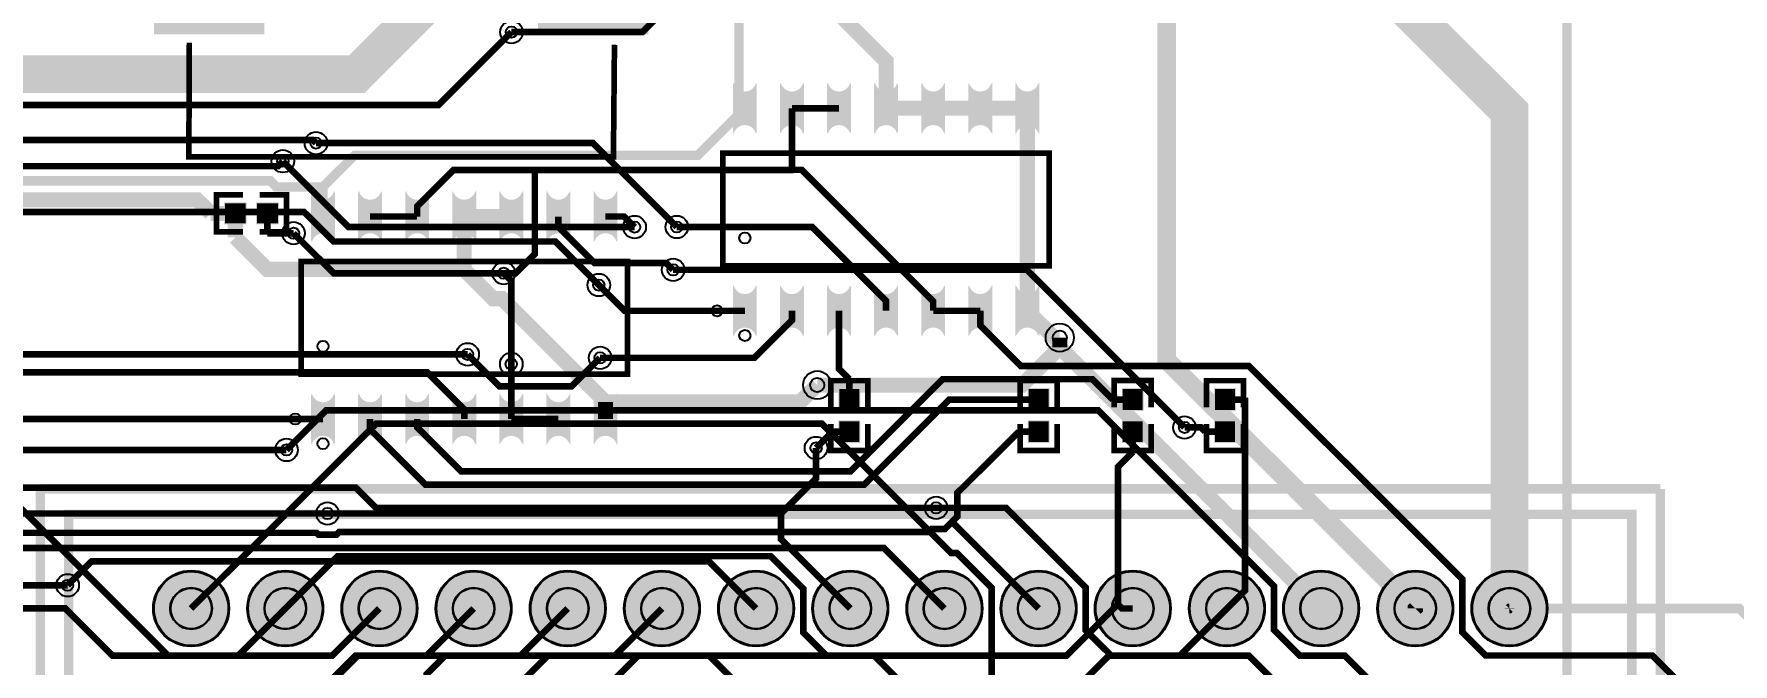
# Model space of a CAD drawing. Header units: millimetres. Extents: x 0 to 210, y -1 to 136.
# Drawn here: x 35.64 to 81.47, y 68.45 to 85.46 of the extents above; entities that cross this region are included whole.
import ezdxf

# ---------------------------------------------------------------- set-up
doc = ezdxf.new("R2010")
doc.units = ezdxf.units.MM
for name, color, linetype, true_color in [('BottomLayer', 7, 'Continuous', 0x0000ff), ('BottomSolderMaskLayer', 7, 'Continuous', 0xaa00ff), ('Document', 7, 'Continuous', 0xffffff), ('Hole', 7, 'Continuous', 0x222222), ('Multi-Layer', 7, 'Continuous', 0xc0c0c0), ('TopLayer', 7, 'Continuous', 0xff0000), ('TopPasteMaskLayer', 7, 'Continuous', 0x808080), ('TopSilkLayer', 7, 'Continuous', 0xffcc00), ('TopSolderMaskLayer', 7, 'Continuous', 0x800080)]:
    doc.layers.add(name, color=color, linetype=linetype, true_color=true_color)

msp = doc.modelspace()

# ---------------------------------------------------------------- hatches: boundary and pattern name
at = {"layer": 'BottomSolderMaskLayer'}
for points in [[(38.852273304546486, 69.95069850139703, 1), (40.90307340614669, 69.95069850139703, 1)], [(41.39227838455662, 69.95069850139703, 1), (43.44307848615682, 69.95069850139703, 1)], [(43.93228346456675, 69.95069850139703, 1), (45.983083566166954, 69.95069850139703, 1)], [(46.472288544576884, 69.95069850139703, 1), (48.52308864617709, 69.95069850139703, 1)], [(49.012293624587244, 69.95069850139703, 1), (51.06309372618745, 69.95069850139703, 1)], [(51.552298704597376, 69.95069850139703, 1), (53.60309880619758, 69.95069850139703, 1)], [(54.09230378460751, 69.95069850139703, 1), (56.14310388620771, 69.95069850139703, 1)], [(56.63230886461764, 69.95069850139703, 1), (58.683108966217844, 69.95069850139703, 1)], [(59.172313944627774, 69.95069850139703, 1), (61.22311404622798, 69.95069850139703, 1)], [(61.71231902463791, 69.95069850139703, 1), (63.76311912623811, 69.95069850139703, 1)], [(64.25232410464804, 69.95069850139703, 1), (66.30312420624824, 69.95069850139703, 1)], [(66.79232918465817, 69.95069850139703, 1), (68.84312928625837, 69.95069850139703, 1)], [(69.3323342646683, 69.95069850139703, 1), (71.38313436626851, 69.95069850139703, 1)], [(71.87233934467866, 69.95069850139703, 1), (73.92313944627887, 69.95069850139703, 1)], [(74.4123444246888, 69.95069850139703, 1), (76.463144526289, 69.95069850139703, 1)]]:
    msp.add_hatch(color=256, dxfattribs=at).paths.add_polyline_path(points)
at = {"layer": 'Multi-Layer'}
for points in [[(38.87767335534659, 69.95069850139703, 1), (40.87767335534659, 69.95069850139703, 1)], [(41.41767843535672, 69.95069850139703, 1), (43.41767843535672, 69.95069850139703, 1)], [(43.95768351536685, 69.95069850139703, 1), (45.95768351536685, 69.95069850139703, 1)], [(46.497688595376985, 69.95069850139703, 1), (48.497688595376985, 69.95069850139703, 1)], [(49.037693675387345, 69.95069850139703, 1), (51.037693675387345, 69.95069850139703, 1)], [(51.57769875539748, 69.95069850139703, 1), (53.57769875539748, 69.95069850139703, 1)], [(54.11770383540761, 69.95069850139703, 1), (56.11770383540761, 69.95069850139703, 1)], [(56.65770891541774, 69.95069850139703, 1), (58.65770891541774, 69.95069850139703, 1)], [(59.197713995427875, 69.95069850139703, 1), (61.197713995427875, 69.95069850139703, 1)], [(61.73771907543801, 69.95069850139703, 1), (63.73771907543801, 69.95069850139703, 1)], [(64.27772415544814, 69.95069850139703, 1), (66.27772415544814, 69.95069850139703, 1)], [(66.81772923545827, 69.95069850139703, 1), (68.81772923545827, 69.95069850139703, 1)], [(69.3577343154684, 69.95069850139703, 1), (71.3577343154684, 69.95069850139703, 1)], [(71.89773939547877, 69.95069850139703, 1), (73.89773939547877, 69.95069850139703, 1)], [(74.4377444754889, 69.95069850139703, 1), (76.4377444754889, 69.95069850139703, 1)]]:
    msp.add_hatch(color=256, dxfattribs=at).paths.add_polyline_path(points)
at = {"layer": 'TopLayer'}
for points in [[(55.11090932181835, 84.14140208280412, -0.7853981633974483), (54.51591313182596, 84.14140208280412), (54.51591313182596, 82.76888493776994, -0.7853981633974483), (55.11090932181835, 82.76888493776994)], [(56.38091186182353, 84.14140208280412, -0.7853981633974483), (55.78591567183114, 84.14140208280412), (55.78591567183114, 82.76888493776994, -0.7853981633974483), (56.38091186182353, 82.76888493776994)], [(57.65091440182871, 84.14140208280412, -0.7853981633974483), (57.05591821183632, 84.14140208280412), (57.05591821183632, 82.76888493776994, -0.7853981633974483), (57.65091440182871, 82.76888493776994)], [(58.92091694183366, 84.14140208280412, -0.7853981633974483), (58.325920751841274, 84.14140208280412), (58.325920751841274, 82.76888493776994, -0.7853981633974483), (58.92091694183366, 82.76888493776994)], [(60.19091948183884, 84.14140208280412, -0.7853981633974483), (59.595923291846454, 84.14140208280412), (59.595923291846454, 82.76888493776994, -0.7853981633974483), (60.19091948183884, 82.76888493776994)], [(61.46092202184379, 84.14140208280412, -0.7853981633974483), (60.865925831851406, 84.14140208280412), (60.865925831851406, 82.76888493776994, -0.7853981633974483), (61.46092202184379, 82.76888493776994)], [(62.73092456184897, 84.14140208280412, -0.7853981633974483), (62.135928371856586, 84.14140208280412), (62.135928371856586, 82.76888493776994, -0.7853981633974483), (62.73092456184897, 82.76888493776994)], [(43.73168656337318, 81.22039624079241, -0.7853981633974483), (43.136690373380794, 81.22039624079241), (43.136690373380794, 79.84787909575823, -0.7853981633974483), (43.73168656337318, 79.84787909575823)], [(45.00168910337813, 81.22039624079241, -0.7853981633974483), (44.40669291338575, 81.22039624079241), (44.40669291338575, 79.84787909575823, -0.7853981633974483), (45.00168910337813, 79.84787909575823)], [(46.27169164338331, 81.22039624079241, -0.7853981633974483), (45.67669545339093, 81.22039624079241), (45.67669545339093, 79.84787909575823, -0.7853981633974483), (46.27169164338331, 79.84787909575823)], [(47.541694183388266, 81.22039624079241, -0.7853981633974483), (46.94669799339588, 81.22039624079241), (46.94669799339588, 79.84787909575823, -0.7853981633974483), (47.541694183388266, 79.84787909575823)], [(48.811696723393446, 81.22039624079241, -0.7853981633974483), (48.21670053340106, 81.22039624079241), (48.21670053340106, 79.84787909575823, -0.7853981633974483), (48.811696723393446, 79.84787909575823)], [(50.081699263398626, 81.22039624079241, -0.7853981633974483), (49.48670307340624, 81.22039624079241), (49.48670307340624, 79.84787909575823, -0.7853981633974483), (50.081699263398626, 79.84787909575823)], [(51.35170180340358, 81.22039624079241, -0.7853981633974483), (50.75670561341119, 81.22039624079241), (50.75670561341119, 79.84787909575823, -0.7853981633974483), (51.35170180340358, 79.84787909575823)], [(41.35326390652767, 80.34871729743452), (41.35326390652767, 80.88872237744476), (40.78763017526035, 80.88872237744476), (40.78763017526035, 80.34871729743452)], [(41.65328930657847, 80.34871729743452), (41.65328930657847, 80.88872237744476), (42.2189230378458, 80.88872237744476), (42.2189230378458, 80.34871729743452)], [(55.11090932181835, 78.67378714757422, -0.7853981633974483), (54.51591313182596, 78.67378714757422), (54.51591313182596, 77.30127000254004, -0.7853981633974483), (55.11090932181835, 77.30127000254004)], [(56.38091186182353, 78.67378714757422, -0.7853981633974483), (55.78591567183114, 78.67378714757422), (55.78591567183114, 77.30127000254004, -0.7853981633974483), (56.38091186182353, 77.30127000254004)], [(57.65091440182871, 78.67378714757422, -0.7853981633974483), (57.05591821183632, 78.67378714757422), (57.05591821183632, 77.30127000254004, -0.7853981633974483), (57.65091440182871, 77.30127000254004)], [(58.92091694183366, 78.67378714757422, -0.7853981633974483), (58.325920751841274, 78.67378714757422), (58.325920751841274, 77.30127000254004, -0.7853981633974483), (58.92091694183366, 77.30127000254004)], [(60.19091948183884, 78.67378714757422, -0.7853981633974483), (59.595923291846454, 78.67378714757422), (59.595923291846454, 77.30127000254004, -0.7853981633974483), (60.19091948183884, 77.30127000254004)], [(61.46092202184379, 78.67378714757422, -0.7853981633974483), (60.865925831851406, 78.67378714757422), (60.865925831851406, 77.30127000254004, -0.7853981633974483), (61.46092202184379, 77.30127000254004)], [(62.73092456184897, 78.67378714757422, -0.7853981633974483), (62.135928371856586, 78.67378714757422), (62.135928371856586, 77.30127000254004, -0.7853981633974483), (62.73092456184897, 77.30127000254004)], [(43.73168656337318, 75.75278130556262, -0.7853981633974483), (43.136690373380794, 75.75278130556262), (43.136690373380794, 74.38026416052844, -0.7853981633974483), (43.73168656337318, 74.38026416052844)], [(45.00168910337813, 75.75278130556262, -0.7853981633974483), (44.40669291338575, 75.75278130556262), (44.40669291338575, 74.38026416052844, -0.7853981633974483), (45.00168910337813, 74.38026416052844)], [(46.27169164338331, 75.75278130556262, -0.7853981633974483), (45.67669545339093, 75.75278130556262), (45.67669545339093, 74.38026416052844, -0.7853981633974483), (46.27169164338331, 74.38026416052844)], [(47.541694183388266, 75.75278130556262, -0.7853981633974483), (46.94669799339588, 75.75278130556262), (46.94669799339588, 74.38026416052844, -0.7853981633974483), (47.541694183388266, 74.38026416052844)], [(48.811696723393446, 75.75278130556262, -0.7853981633974483), (48.21670053340106, 75.75278130556262), (48.21670053340106, 74.38026416052844, -0.7853981633974483), (48.811696723393446, 74.38026416052844)], [(50.081699263398626, 75.75278130556262, -0.7853981633974483), (49.48670307340624, 75.75278130556262), (49.48670307340624, 74.38026416052844, -0.7853981633974483), (50.081699263398626, 74.38026416052844)], [(51.35170180340358, 75.75278130556262, -0.7853981633974483), (50.75670561341119, 75.75278130556262), (50.75670561341119, 74.38026416052844, -0.7853981633974483), (51.35170180340358, 74.38026416052844)], [(57.90231140462265, 75.30772161544326), (57.362306324612746, 75.30772161544326), (57.362306324612746, 75.8733553467107), (57.90231140462265, 75.8733553467107)], [(63.008128016255796, 75.30876301752608), (62.46812293624589, 75.30876301752608), (62.46812293624589, 75.8743967487934), (63.008128016255796, 75.8743967487934)], [(65.54813309626593, 75.30876301752608), (65.00812801625602, 75.30876301752608), (65.00812801625602, 75.8743967487934), (65.54813309626593, 75.8743967487934)], [(68.03693167386336, 75.30772161544326), (67.496926593853, 75.30772161544326), (67.496926593853, 75.8733553467107), (68.03693167386336, 75.8733553467107)], [(57.90231140462265, 75.00769621539246), (57.362306324612746, 75.00769621539246), (57.362306324612746, 74.4420624841249), (57.90231140462265, 74.4420624841249)], [(63.008128016255796, 75.00873761747528), (62.46812293624589, 75.00873761747528), (62.46812293624589, 74.44310388620772), (63.008128016255796, 74.44310388620772)], [(65.54813309626593, 75.00873761747528), (65.00812801625602, 75.00873761747528), (65.00812801625602, 74.44310388620772), (65.54813309626593, 74.44310388620772)], [(68.03693167386336, 75.00769621539246), (67.496926593853, 75.00769621539246), (67.496926593853, 74.4420624841249), (68.03693167386336, 74.4420624841249)]]:
    msp.add_hatch(color=256, dxfattribs=at).paths.add_polyline_path(points)
at = {"layer": 'TopPasteMaskLayer'}
for points in [[(55.11090932181835, 84.14140208280412, -0.7853981633974483), (54.51591313182596, 84.14140208280412), (54.51591313182596, 82.76888493776994, -0.7853981633974483), (55.11090932181835, 82.76888493776994)], [(56.38091186182353, 84.14140208280412, -0.7853981633974483), (55.78591567183114, 84.14140208280412), (55.78591567183114, 82.76888493776994, -0.7853981633974483), (56.38091186182353, 82.76888493776994)], [(57.65091440182871, 84.14140208280412, -0.7853981633974483), (57.05591821183632, 84.14140208280412), (57.05591821183632, 82.76888493776994, -0.7853981633974483), (57.65091440182871, 82.76888493776994)], [(58.92091694183366, 84.14140208280412, -0.7853981633974483), (58.325920751841274, 84.14140208280412), (58.325920751841274, 82.76888493776994, -0.7853981633974483), (58.92091694183366, 82.76888493776994)], [(60.19091948183884, 84.14140208280412, -0.7853981633974483), (59.595923291846454, 84.14140208280412), (59.595923291846454, 82.76888493776994, -0.7853981633974483), (60.19091948183884, 82.76888493776994)], [(61.46092202184379, 84.14140208280412, -0.7853981633974483), (60.865925831851406, 84.14140208280412), (60.865925831851406, 82.76888493776994, -0.7853981633974483), (61.46092202184379, 82.76888493776994)], [(62.73092456184897, 84.14140208280412, -0.7853981633974483), (62.135928371856586, 84.14140208280412), (62.135928371856586, 82.76888493776994, -0.7853981633974483), (62.73092456184897, 82.76888493776994)], [(43.73168656337318, 81.22039624079241, -0.7853981633974483), (43.136690373380794, 81.22039624079241), (43.136690373380794, 79.84787909575823, -0.7853981633974483), (43.73168656337318, 79.84787909575823)], [(45.00168910337813, 81.22039624079241, -0.7853981633974483), (44.40669291338575, 81.22039624079241), (44.40669291338575, 79.84787909575823, -0.7853981633974483), (45.00168910337813, 79.84787909575823)], [(46.27169164338331, 81.22039624079241, -0.7853981633974483), (45.67669545339093, 81.22039624079241), (45.67669545339093, 79.84787909575823, -0.7853981633974483), (46.27169164338331, 79.84787909575823)], [(47.541694183388266, 81.22039624079241, -0.7853981633974483), (46.94669799339588, 81.22039624079241), (46.94669799339588, 79.84787909575823, -0.7853981633974483), (47.541694183388266, 79.84787909575823)], [(48.811696723393446, 81.22039624079241, -0.7853981633974483), (48.21670053340106, 81.22039624079241), (48.21670053340106, 79.84787909575823, -0.7853981633974483), (48.811696723393446, 79.84787909575823)], [(50.081699263398626, 81.22039624079241, -0.7853981633974483), (49.48670307340624, 81.22039624079241), (49.48670307340624, 79.84787909575823, -0.7853981633974483), (50.081699263398626, 79.84787909575823)], [(51.35170180340358, 81.22039624079241, -0.7853981633974483), (50.75670561341119, 81.22039624079241), (50.75670561341119, 79.84787909575823, -0.7853981633974483), (51.35170180340358, 79.84787909575823)], [(41.36827533655037, 80.38872237744476), (41.36827533655037, 80.84871729743452), (41.32827025654046, 80.88872237744476), (40.82763525527025, 80.88872237744476), (40.78763017526035, 80.84871729743452), (40.78763017526035, 80.38872237744476), (40.82763525527025, 80.34871729743452), (41.32827025654046, 80.34871729743452)], [(41.63827787655555, 80.38872237744476), (41.63827787655555, 80.84871729743452), (41.67828295656568, 80.88872237744476), (42.17891795783589, 80.88872237744476), (42.2189230378458, 80.84871729743452), (42.2189230378458, 80.38872237744476), (42.17891795783589, 80.34871729743452), (41.67828295656568, 80.34871729743452)], [(55.11090932181835, 78.67378714757422, -0.7853981633974483), (54.51591313182596, 78.67378714757422), (54.51591313182596, 77.30127000254004, -0.7853981633974483), (55.11090932181835, 77.30127000254004)], [(56.38091186182353, 78.67378714757422, -0.7853981633974483), (55.78591567183114, 78.67378714757422), (55.78591567183114, 77.30127000254004, -0.7853981633974483), (56.38091186182353, 77.30127000254004)], [(57.65091440182871, 78.67378714757422, -0.7853981633974483), (57.05591821183632, 78.67378714757422), (57.05591821183632, 77.30127000254004, -0.7853981633974483), (57.65091440182871, 77.30127000254004)], [(58.92091694183366, 78.67378714757422, -0.7853981633974483), (58.325920751841274, 78.67378714757422), (58.325920751841274, 77.30127000254004, -0.7853981633974483), (58.92091694183366, 77.30127000254004)], [(60.19091948183884, 78.67378714757422, -0.7853981633974483), (59.595923291846454, 78.67378714757422), (59.595923291846454, 77.30127000254004, -0.7853981633974483), (60.19091948183884, 77.30127000254004)], [(61.46092202184379, 78.67378714757422, -0.7853981633974483), (60.865925831851406, 78.67378714757422), (60.865925831851406, 77.30127000254004, -0.7853981633974483), (61.46092202184379, 77.30127000254004)], [(62.73092456184897, 78.67378714757422, -0.7853981633974483), (62.135928371856586, 78.67378714757422), (62.135928371856586, 77.30127000254004, -0.7853981633974483), (62.73092456184897, 77.30127000254004)], [(43.73168656337318, 75.75278130556262, -0.7853981633974483), (43.136690373380794, 75.75278130556262), (43.136690373380794, 74.38026416052844, -0.7853981633974483), (43.73168656337318, 74.38026416052844)], [(45.00168910337813, 75.75278130556262, -0.7853981633974483), (44.40669291338575, 75.75278130556262), (44.40669291338575, 74.38026416052844, -0.7853981633974483), (45.00168910337813, 74.38026416052844)], [(46.27169164338331, 75.75278130556262, -0.7853981633974483), (45.67669545339093, 75.75278130556262), (45.67669545339093, 74.38026416052844, -0.7853981633974483), (46.27169164338331, 74.38026416052844)], [(47.541694183388266, 75.75278130556262, -0.7853981633974483), (46.94669799339588, 75.75278130556262), (46.94669799339588, 74.38026416052844, -0.7853981633974483), (47.541694183388266, 74.38026416052844)], [(48.811696723393446, 75.75278130556262, -0.7853981633974483), (48.21670053340106, 75.75278130556262), (48.21670053340106, 74.38026416052844, -0.7853981633974483), (48.811696723393446, 74.38026416052844)], [(50.081699263398626, 75.75278130556262, -0.7853981633974483), (49.48670307340624, 75.75278130556262), (49.48670307340624, 74.38026416052844, -0.7853981633974483), (50.081699263398626, 74.38026416052844)], [(51.35170180340358, 75.75278130556262, -0.7853981633974483), (50.75670561341119, 75.75278130556262), (50.75670561341119, 74.38026416052844, -0.7853981633974483), (51.35170180340358, 74.38026416052844)], [(57.86230632461252, 75.29271018542033), (57.40231140462265, 75.29271018542033), (57.362306324612746, 75.33271526543047), (57.362306324612746, 75.83335026670045), (57.40231140462265, 75.8733553467107), (57.86230632461252, 75.8733553467107), (57.90231140462265, 75.83335026670045), (57.90231140462265, 75.33271526543047)], [(62.96812293624589, 75.29375158750327), (62.508128016255796, 75.29375158750327), (62.46812293624589, 75.33375666751328), (62.46812293624589, 75.83439166878338), (62.508128016255796, 75.8743967487934), (62.96812293624589, 75.8743967487934), (63.008128016255796, 75.83439166878338), (63.008128016255796, 75.33375666751328)], [(65.50812801625602, 75.29375158750327), (65.04813309626593, 75.29375158750327), (65.00812801625602, 75.33375666751328), (65.00812801625602, 75.83439166878338), (65.04813309626593, 75.8743967487934), (65.50812801625602, 75.8743967487934), (65.54813309626593, 75.83439166878338), (65.54813309626593, 75.33375666751328)], [(67.996926593853, 75.29271018542033), (67.53693167386336, 75.29271018542033), (67.496926593853, 75.33271526543047), (67.496926593853, 75.83335026670045), (67.53693167386336, 75.8733553467107), (67.996926593853, 75.8733553467107), (68.03693167386336, 75.83335026670045), (68.03693167386336, 75.33271526543047)], [(57.86230632461252, 75.02270764541527), (57.40231140462265, 75.02270764541527), (57.362306324612746, 74.98270256540513), (57.362306324612746, 74.48206756413515), (57.40231140462265, 74.4420624841249), (57.86230632461252, 74.4420624841249), (57.90231140462265, 74.48206756413515), (57.90231140462265, 74.98270256540513)], [(62.96812293624589, 75.02374904749809), (62.508128016255796, 75.02374904749809), (62.46812293624589, 74.98374396748784), (62.46812293624589, 74.48310896621786), (62.508128016255796, 74.44310388620772), (62.96812293624589, 74.44310388620772), (63.008128016255796, 74.48310896621786), (63.008128016255796, 74.98374396748784)], [(65.50812801625602, 75.02374904749809), (65.04813309626593, 75.02374904749809), (65.00812801625602, 74.98374396748784), (65.00812801625602, 74.48310896621786), (65.04813309626593, 74.44310388620772), (65.50812801625602, 74.44310388620772), (65.54813309626593, 74.48310896621786), (65.54813309626593, 74.98374396748784)], [(67.996926593853, 75.02270764541527), (67.53693167386336, 75.02270764541527), (67.496926593853, 74.98270256540513), (67.496926593853, 74.48206756413515), (67.53693167386336, 74.4420624841249), (67.996926593853, 74.4420624841249), (68.03693167386336, 74.48206756413515), (68.03693167386336, 74.98270256540513)]]:
    msp.add_hatch(color=256, dxfattribs=at).paths.add_polyline_path(points)
at = {"layer": 'TopSolderMaskLayer'}
for points in [[(41.84935053355571, 85.44836188105558), (38.87454738394922, 85.44836188105558), (38.87454738394922, 88.99918775137098), (41.84935053355571, 88.99918775137098)], [(52.21003125491711, 85.44836188105558), (49.23522810531085, 85.44836188105558), (49.23522810531085, 88.99918775137098), (52.21003125491711, 88.99918775137098)], [(55.13630937261845, 84.15912089801486, -0.7853981633974483), (54.49051308102586, 84.15912089801486), (54.49051308102586, 82.7511661225592, -0.7853981633974483), (55.13630937261845, 82.7511661225592)], [(56.40631191262363, 84.15912089801486, -0.7853981633974483), (55.76051562103104, 84.15912089801486), (55.76051562103104, 82.7511661225592, -0.7853981633974483), (56.40631191262363, 82.7511661225592)], [(57.67631445262881, 84.15912089801486, -0.7853981633974483), (57.03051816103622, 84.15912089801486), (57.03051816103622, 82.7511661225592, -0.7853981633974483), (57.67631445262881, 82.7511661225592)], [(58.94631699263376, 84.15912089801486, -0.7853981633974483), (58.30052070104117, 84.15912089801486), (58.30052070104117, 82.7511661225592, -0.7853981633974483), (58.94631699263376, 82.7511661225592)], [(60.21631953263894, 84.15912089801486, -0.7853981633974483), (59.57052324104635, 84.15912089801486), (59.57052324104635, 82.7511661225592, -0.7853981633974483), (60.21631953263894, 82.7511661225592)], [(61.486322072643894, 84.15912089801486, -0.7853981633974483), (60.840525781051305, 84.15912089801486), (60.840525781051305, 82.7511661225592, -0.7853981633974483), (61.486322072643894, 82.7511661225592)], [(62.756324612649074, 84.15912089801486, -0.7853981633974483), (62.110528321056485, 84.15912089801486), (62.110528321056485, 82.7511661225592, -0.7853981633974483), (62.756324612649074, 82.7511661225592)], [(43.75708661417328, 81.23811505600315, -0.7853981633974483), (43.11129032258069, 81.23811505600315), (43.11129032258069, 79.83016028054749, -0.7853981633974483), (43.75708661417328, 79.83016028054749)], [(45.027089154178235, 81.23811505600315, -0.7853981633974483), (44.381292862585646, 81.23811505600315), (44.381292862585646, 79.83016028054749, -0.7853981633974483), (45.027089154178235, 79.83016028054749)], [(46.297091694183415, 81.23811505600315, -0.7853981633974483), (45.651295402590826, 81.23811505600315), (45.651295402590826, 79.83016028054749, -0.7853981633974483), (46.297091694183415, 79.83016028054749)], [(47.56709423418837, 81.23811505600315, -0.7853981633974483), (46.92129794259578, 81.23811505600315), (46.92129794259578, 79.83016028054749, -0.7853981633974483), (47.56709423418837, 79.83016028054749)], [(48.83709677419355, 81.23811505600315, -0.7853981633974483), (48.19130048260096, 81.23811505600315), (48.19130048260096, 79.83016028054749, -0.7853981633974483), (48.83709677419355, 79.83016028054749)], [(50.10709931419873, 81.23811505600315, -0.7853981633974483), (49.46130302260614, 81.23811505600315), (49.46130302260614, 79.83016028054749, -0.7853981633974483), (50.10709931419873, 79.83016028054749)], [(51.37710185420368, 81.23811505600315, -0.7853981633974483), (50.73130556261109, 81.23811505600315), (50.73130556261109, 79.83016028054749, -0.7853981633974483), (51.37710185420368, 79.83016028054749)], [(41.37866167622769, 80.32331724663447), (41.37866167622769, 80.91412242824481), (40.762230124460075, 80.91412242824481), (40.762230124460075, 80.32331724663447)], [(41.62789153687868, 80.32331724663447), (41.62789153687868, 80.91412242824481), (42.24432308864607, 80.91412242824481), (42.24432308864607, 80.32331724663447)], [(55.13630937261845, 78.69150596278496, -0.7853981633974483), (54.49051308102586, 78.69150596278496), (54.49051308102586, 77.28355118732941, -0.7853981633974483), (55.13630937261845, 77.28355118732941)], [(56.40631191262363, 78.69150596278496, -0.7853981633974483), (55.76051562103104, 78.69150596278496), (55.76051562103104, 77.28355118732941, -0.7853981633974483), (56.40631191262363, 77.28355118732941)], [(57.67631445262881, 78.69150596278496, -0.7853981633974483), (57.03051816103622, 78.69150596278496), (57.03051816103622, 77.28355118732941, -0.7853981633974483), (57.67631445262881, 77.28355118732941)], [(58.94631699263376, 78.69150596278496, -0.7853981633974483), (58.30052070104117, 78.69150596278496), (58.30052070104117, 77.28355118732941, -0.7853981633974483), (58.94631699263376, 77.28355118732941)], [(60.21631953263894, 78.69150596278496, -0.7853981633974483), (59.57052324104635, 78.69150596278496), (59.57052324104635, 77.28355118732941, -0.7853981633974483), (60.21631953263894, 77.28355118732941)], [(61.486322072643894, 78.69150596278496, -0.7853981633974483), (60.840525781051305, 78.69150596278496), (60.840525781051305, 77.28355118732941, -0.7853981633974483), (61.486322072643894, 77.28355118732941)], [(62.756324612649074, 78.69150596278496, -0.7853981633974483), (62.110528321056485, 78.69150596278496), (62.110528321056485, 77.28355118732941, -0.7853981633974483), (62.756324612649074, 77.28355118732941)], [(43.75708661417328, 75.77050012077325, -0.7853981633974483), (43.11129032258069, 75.77050012077325), (43.11129032258069, 74.3625453453177, -0.7853981633974483), (43.75708661417328, 74.3625453453177)], [(45.027089154178235, 75.77050012077325, -0.7853981633974483), (44.381292862585646, 75.77050012077325), (44.381292862585646, 74.3625453453177, -0.7853981633974483), (45.027089154178235, 74.3625453453177)], [(46.297091694183415, 75.77050012077325, -0.7853981633974483), (45.651295402590826, 75.77050012077325), (45.651295402590826, 74.3625453453177, -0.7853981633974483), (46.297091694183415, 74.3625453453177)], [(47.56709423418837, 75.77050012077325, -0.7853981633974483), (46.92129794259578, 75.77050012077325), (46.92129794259578, 74.3625453453177, -0.7853981633974483), (47.56709423418837, 74.3625453453177)], [(48.83709677419355, 75.77050012077325, -0.7853981633974483), (48.19130048260096, 75.77050012077325), (48.19130048260096, 74.3625453453177, -0.7853981633974483), (48.83709677419355, 74.3625453453177)], [(50.10709931419873, 75.77050012077325, -0.7853981633974483), (49.46130302260614, 75.77050012077325), (49.46130302260614, 74.3625453453177, -0.7853981633974483), (50.10709931419873, 74.3625453453177)], [(51.37710185420368, 75.77050012077325, -0.7853981633974483), (50.73130556261109, 75.77050012077325), (50.73130556261109, 74.3625453453177, -0.7853981633974483), (51.37710185420368, 74.3625453453177)], [(57.926559499818495, 75.28111727248859), (57.3380582294169, 75.28111727248859), (57.3380582294169, 75.89996207913396), (57.926559499818495, 75.89996207913396)], [(63.032366987050864, 75.28216106403988), (62.44386571664927, 75.28216106403988), (62.44386571664927, 75.90100587068525), (63.032366987050864, 75.90100587068525)], [(65.572372067061, 75.28216106403988), (64.9838707966594, 75.28216106403988), (64.9838707966594, 75.90100587068525), (65.572372067061, 75.90100587068525)], [(68.06117976905921, 75.28111727248859), (67.47267849865716, 75.28111727248859), (67.47267849865716, 75.89996207913396), (68.06117976905921, 75.89996207913396)], [(57.926559499818495, 75.03430055834713), (57.3380582294169, 75.03430055834713), (57.3380582294169, 74.41545575170164), (57.926559499818495, 74.41545575170164)], [(63.032366987050864, 75.03534434989854), (62.44386571664927, 75.03534434989854), (62.44386571664927, 74.41649954325317), (63.032366987050864, 74.41649954325317)], [(65.572372067061, 75.03534434989854), (64.9838707966594, 75.03534434989854), (64.9838707966594, 74.41649954325317), (65.572372067061, 74.41649954325317)], [(68.06117976905921, 75.03430055834713), (67.47267849865716, 75.03430055834713), (67.47267849865716, 74.41545575170164), (68.06117976905921, 74.41545575170164)], [(38.852273304546486, 69.95069850139703, 1), (40.90307340614669, 69.95069850139703, 1)], [(41.39227838455662, 69.95069850139703, 1), (43.44307848615682, 69.95069850139703, 1)], [(43.93228346456675, 69.95069850139703, 1), (45.983083566166954, 69.95069850139703, 1)], [(46.472288544576884, 69.95069850139703, 1), (48.52308864617709, 69.95069850139703, 1)], [(49.012293624587244, 69.95069850139703, 1), (51.06309372618745, 69.95069850139703, 1)], [(51.552298704597376, 69.95069850139703, 1), (53.60309880619758, 69.95069850139703, 1)], [(54.09230378460751, 69.95069850139703, 1), (56.14310388620771, 69.95069850139703, 1)], [(56.63230886461764, 69.95069850139703, 1), (58.683108966217844, 69.95069850139703, 1)], [(59.172313944627774, 69.95069850139703, 1), (61.22311404622798, 69.95069850139703, 1)], [(61.71231902463791, 69.95069850139703, 1), (63.76311912623811, 69.95069850139703, 1)], [(64.25232410464804, 69.95069850139703, 1), (66.30312420624824, 69.95069850139703, 1)], [(66.79232918465817, 69.95069850139703, 1), (68.84312928625837, 69.95069850139703, 1)], [(69.3323342646683, 69.95069850139703, 1), (71.38313436626851, 69.95069850139703, 1)], [(71.87233934467866, 69.95069850139703, 1), (73.92313944627887, 69.95069850139703, 1)], [(74.4123444246888, 69.95069850139703, 1), (76.463144526289, 69.95069850139703, 1)]]:
    msp.add_hatch(color=256, dxfattribs=at).paths.add_polyline_path(points)

# ---------------------------------------------------------------- linework, layer by layer
at = {"layer": 'BottomLayer'}
for points, const_width in [([(42.417703835407565, 69.95082550165102), (41.14643129286242, 68.67955295910588), (39.256413512827066, 68.67955295910588), (32.181483362966674, 75.75448310896616), (28.163449326898444, 75.75448310896616), (24.56172212344427, 79.35621031242067), (24.56172212344427, 118.56576073152144), (25.748666497332806, 119.7527051054102)], 0.17780035560071122), ([(48.51930403860797, 85.51292862585728), (52.050927101854086, 85.51292862585728), (64.4113538227075, 97.8733553467107), (64.4113538227075, 104.55077470154936), (65.81902463804909, 105.95844551689095), (69.03111506223013, 105.95844551689095), (92.04940309880612, 82.94015748031495), (92.04940309880612, 69.95082550165102)], 0.17780035560071122), ([(72.89824739649475, 69.951714503429), (66.19253238506462, 76.65742951485902), (66.19253238506462, 105.30861061722123)], 0.5080010160020321), ([(72.89827279654537, 69.951587503175), (66.19240538481063, 76.65745491490986), (66.19240538481063, 105.30871221742439)], 0.40640081280162565), ([(72.85483870967732, 101.29042418084839), (76.98768097536185, 97.15758191516386), (76.98768097536185, 59.8172212344424)], 0.25400050800101603), ([(27.724028448056742, 82.95463550927104), (30.021463042925916, 80.65720091440187), (42.921132842265706, 80.65720091440187), (43.71793243586467, 79.86040132080257), (49.69735839471673, 79.86040132080257), (50.873634747269534, 78.68412496824988)], 0.17780035560071122), ([(52.97726695453366, 80.25080010160025), (50.7125984251968, 82.51546863093722), (43.24599949199887, 82.51546863093722)], 0.17780035560071122), ([(42.35217170434339, 82.02550165100331), (44.12814325628642, 80.24953009906017), (51.84036068072123, 80.24953009906017)], 0.17780035560071122), ([(48.3094996189991, 79.00314960629919), (43.71996443992862, 79.00314960629919), (42.64122428244855, 80.0818897637796)], 0.17780035560071122), ([(48.51422402844787, 76.55077470154936), (48.51422402844787, 78.7984251968503), (48.3094996189991, 79.00314960629919)], 0.17780035560071122), ([(52.879984759969375, 79.09433578867163), (62.41998983997951, 79.09433578867163), (66.6739903479804, 74.84033528067062)], 0.17780035560071122), ([(63.30899161798311, 77.26350012700027), (63.30899161798311, 76.99959359918716)], 0.40640081280162565), ([(63.30899161798311, 76.99959359918716), (62.29349758699527, 75.9840995681991), (56.76492252984485, 75.9840995681991)], 0.40640081280162565), ([(63.30899161798311, 76.99959359918716), (70.35775971551948, 69.95082550165102)], 0.40640081280162565), ([(47.33616967233911, 76.81188722377442), (48.195961391922765, 75.95209550419099), (50.14160528321031, 75.95209550419099), (50.908686817373564, 76.71917703835413)], 0.17780035560071122), ([(42.449961899923665, 74.23200406400815), (43.5170180340358, 75.2990601981204), (64.34201168402319, 75.2990601981204), (69.0877571755143, 70.55331470662941), (69.0877571755143, 69.37576835153675), (69.78270256540509, 68.68082296164596), (70.99834899669781, 68.68082296164596), (71.62649225298446, 68.05267970535942), (71.62649225298446, 47.08493776987552), (73.3285496570993, 45.382880365760684)], 0.17780035560071122), ([(62.05905511811011, 50.215748031496105), (61.46901193802387, 50.805791211582346), (61.46901193802387, 70.51419862839725), (60.536830073659985, 71.44638049276102), (60.38417576835127, 71.44638049276102), (56.8891287782576, 74.94142748285492), (44.86830073660144, 74.94142748285492), (39.87769875539743, 69.95082550165102)], 0.17780035560071122), ([(55.78981457962914, 72.51623063246132), (56.734188468376715, 73.460604521209), (56.734188468376715, 74.2853441706884)], 0.17780035560071122), ([(43.55689611379216, 72.51623063246132), (55.78981457962914, 72.51623063246132)], 0.17780035560071122), ([(57.65773431546859, 69.95082550165102), (55.78981457962914, 71.81874523749048), (55.78981457962914, 72.51623063246132)], 0.17780035560071122), ([(70.3374396748793, 64.70368300736595), (69.0877571755143, 65.95336550673096), (69.0877571755143, 67.9980695961392), (68.40627381254762, 68.67955295910588), (64.69735839471673, 68.67955295910588), (64.00774701549403, 69.36916433832869), (64.00774701549403, 70.5162306324612), (61.85433070866134, 72.66964693929378), (59.97218694437379, 72.66964693929378)], 0.17780035560071122), ([(42.417703835407565, 69.95082550165102), (43.83020066040126, 71.3633223266446), (55.507620015240036, 71.3633223266446), (56.3890017780036, 70.48194056388115), (56.3890017780036, 69.3089662179325), (57.01841503682999, 68.67955295910588), (58.29959359918712, 68.67955295910588), (58.92773685547354, 68.05140970281946), (58.92773685547354, 58.64983489966983), (60.472313944627786, 57.10525781051558)], 0.17780035560071122), ([(21.107569215138255, 53.01000762001513), (22.578994157988063, 54.48143256286505), (22.578994157988063, 56.148945897891736), (23.25006350012677, 56.82001524003044), (24.006985013969825, 56.82001524003044), (28.284861569723034, 61.09789179578354), (28.284861569723034, 68.29423418846841), (30.56807213614411, 70.57744475488948), (36.54749809499617, 70.57744475488948)], 0.17780035560071122), ([(72.89776479552961, 69.95082550165102), (72.89827279654537, 69.95133350266701), (72.89827279654537, 69.951587503175)], 0.40640081280162565), ([(36.67653035306057, 60.269088138176244), (37.93078486156969, 60.269088138176244), (43.39331978663927, 65.73162306324605), (45.185039370078584, 65.73162306324605), (46.22771145542288, 66.77429514859023), (46.22771145542288, 68.17510795021599), (46.732156464312766, 68.67955295910588), (51.306451612903174, 68.67955295910588), (52.57772415544832, 69.95082550165102)], 0.17780035560071122), ([(40.01536703073384, 63.70520701041403), (40.602870205740146, 63.70520701041403), (43.68897637795271, 66.79131318262637), (43.68897637795271, 68.05267970535942), (44.317119634239134, 68.68082296164596), (46.22771145542288, 68.68082296164596), (47.49771399542783, 69.95082550165102)], 0.17780035560071122), ([(55.117729235458455, 67.41082042164089), (53.847726695453275, 68.68082296164596), (51.93713487426976, 68.68082296164596), (51.30899161798311, 68.05267970535942), (51.30899161798311, 50.12659385318773), (51.60058420116843, 49.83500127000252)], 0.17780035560071122)]:
    msp.add_lwpolyline(points, dxfattribs=dict(at, const_width=const_width))
at = {"layer": 'BottomSolderMaskLayer'}
for centre, radius in [((39.87767335534659, 69.95069850139703), 1.0254000508001015), ((42.41767843535672, 69.95069850139703), 1.0254000508001015), ((44.95768351536685, 69.95069850139703), 1.0254000508001015), ((47.497688595376985, 69.95069850139703), 1.0254000508001015), ((50.037693675387345, 69.95069850139703), 1.0254000508001015), ((52.57769875539748, 69.95069850139703), 1.0254000508001015), ((55.11770383540761, 69.95069850139703), 1.0254000508001015), ((57.65770891541774, 69.95069850139703), 1.0254000508001015), ((60.197713995427875, 69.95069850139703), 1.0254000508001015), ((62.73771907543801, 69.95069850139703), 1.0254000508001015), ((65.27772415544814, 69.95069850139703), 1.0254000508001015), ((67.81772923545827, 69.95069850139703), 1.0254000508001015), ((70.3577343154684, 69.95069850139703), 1.0254000508001015), ((72.89773939547877, 69.95069850139703), 1.0254000508001015), ((75.4377444754889, 69.95069850139703), 1.0254000508001015), ((39.87767335534659, 69.95069850139703), 0.5639830505467464), ((42.41767843535672, 69.95069850139703), 0.5639830505467464), ((44.95768351536685, 69.95069850139703), 0.5639830505467464), ((47.497688595376985, 69.95069850139703), 0.5639830505467464), ((50.037693675387345, 69.95069850139703), 0.5639830505467464), ((52.57769875539748, 69.95069850139703), 0.5639830505467464), ((55.11770383540761, 69.95069850139703), 0.5639830505467464), ((57.65770891541774, 69.95069850139703), 0.5639830505467464), ((60.197713995427875, 69.95069850139703), 0.5639830505467464), ((62.73771907543801, 69.95069850139703), 0.5639830505467464), ((65.27772415544814, 69.95069850139703), 0.5639830505467464), ((67.81772923545827, 69.95069850139703), 0.5639830505467464), ((70.3577343154684, 69.95069850139703), 0.5639830505467464), ((72.89773939547877, 69.95069850139703), 0.5639830505467464), ((75.4377444754889, 69.95069850139703), 0.5639830505467464)]:
    msp.add_circle(centre, radius, dxfattribs=at)
at = {"layer": 'Document'}
for centre in [(54.813411226822154, 77.32128524257053), (43.43418846837699, 74.40027940055882)]:
    msp.add_circle(centre, 0.15011430022860048, dxfattribs=at)
at = {"layer": 'Hole'}
for centre, radius in [((48.519278638557125, 85.51280162560329), 0.15240030480060962), ((43.245974091948256, 82.51534163068334), 0.15240030480060962), ((42.352146304292546, 82.02537465074931), 0.15240030480060962), ((42.6411988823977, 80.08176276352549), 0.15240030480060962), ((51.84033528067039, 80.24940309880617), 0.15240030480060962), ((52.977241554483044, 80.25067310134614), 0.15240030480060962), ((48.30947421894825, 79.00302260604519), 0.15240030480060962), ((50.87360934721869, 78.68399796799588), 0.15240030480060962), ((52.87995935991853, 79.09420878841763), 0.15240030480060962), ((63.308966217932266, 77.26337312674627), 0.19050038100076203), ((47.336144272288266, 76.81176022352054), 0.15240030480060962), ((48.51419862839725, 76.55064770129536), 0.15240030480060962), ((50.90866141732272, 76.71905003810002), 0.15240030480060962), ((56.76489712979401, 75.98397256794522), 0.19050038100076203), ((66.67396494792979, 74.84020828041662), 0.15240030480060962), ((42.44993649987305, 74.23187706375415), 0.15240030480060962), ((56.73416306832587, 74.28521717043441), 0.15240030480060962), ((43.55687071374132, 72.5161036322072), 0.15240030480060962), ((59.972161544322944, 72.66951993903979), 0.15240030480060962), ((36.54747269494533, 70.57731775463549), 0.15240030480060962)]:
    msp.add_circle(centre, radius, dxfattribs=at)
at = {"layer": 'Multi-Layer'}
for centre, radius in [((48.519278638557125, 85.51280162560329), 0.30480060960121924), ((43.245974091948256, 82.51534163068334), 0.30480060960121924), ((42.352146304292546, 82.02537465074931), 0.30480060960121924), ((42.6411988823977, 80.08176276352549), 0.30480060960121924), ((51.84033528067039, 80.24940309880617), 0.30480060960121924), ((52.977241554483044, 80.25067310134614), 0.30480060960121924), ((48.30947421894825, 79.00302260604519), 0.30480060960121924), ((52.87995935991853, 79.09420878841763), 0.30480060960121924), ((50.87360934721869, 78.68399796799588), 0.30480060960121924), ((63.308966217932266, 77.26337312674627), 0.38100076200152405), ((47.336144272288266, 76.81176022352054), 0.30480060960121924), ((50.90866141732272, 76.71905003810002), 0.30480060960121924), ((48.51419862839725, 76.55064770129536), 0.30480060960121924), ((56.76489712979401, 75.98397256794522), 0.38100076200152405), ((66.67396494792979, 74.84020828041662), 0.30480060960121924), ((42.44993649987305, 74.23187706375415), 0.30480060960121924), ((56.73416306832587, 74.28521717043441), 0.30480060960121924), ((59.972161544322944, 72.66951993903979), 0.30480060960121924), ((43.55687071374132, 72.5161036322072), 0.30480060960121924), ((36.54747269494533, 70.57731775463549), 0.30480060960121924), ((39.87767335534659, 69.95069850139703), 1), ((42.41767843535672, 69.95069850139703), 1), ((44.95768351536685, 69.95069850139703), 1), ((47.497688595376985, 69.95069850139703), 1), ((50.037693675387345, 69.95069850139703), 1), ((52.57769875539748, 69.95069850139703), 1), ((55.11770383540761, 69.95069850139703), 1), ((57.65770891541774, 69.95069850139703), 1), ((60.197713995427875, 69.95069850139703), 1), ((62.73771907543801, 69.95069850139703), 1), ((65.27772415544814, 69.95069850139703), 1), ((67.81772923545827, 69.95069850139703), 1), ((70.3577343154684, 69.95069850139703), 1), ((72.89773939547877, 69.95069850139703), 1), ((75.4377444754889, 69.95069850139703), 1), ((39.87767335534659, 69.95069850139703), 0.5500127000254001), ((42.41767843535672, 69.95069850139703), 0.5500127000254001), ((44.95768351536685, 69.95069850139703), 0.5500127000254001), ((47.497688595376985, 69.95069850139703), 0.5500127000254001), ((50.037693675387345, 69.95069850139703), 0.5500127000254001), ((52.57769875539748, 69.95069850139703), 0.5500127000254001), ((55.11770383540761, 69.95069850139703), 0.5500127000254001), ((57.65770891541774, 69.95069850139703), 0.5500127000254001), ((60.197713995427875, 69.95069850139703), 0.5500127000254001), ((62.73771907543801, 69.95069850139703), 0.5500127000254001), ((65.27772415544814, 69.95069850139703), 0.5500127000254001), ((67.81772923545827, 69.95069850139703), 0.5500127000254001), ((70.3577343154684, 69.95069850139703), 0.5500127000254001), ((72.89773939547877, 69.95069850139703), 0.5500127000254001), ((75.4377444754889, 69.95069850139703), 0.5500127000254001)]:
    msp.add_circle(centre, radius, dxfattribs=at)
at = {"layer": 'TopLayer'}
for points, const_width in [([(56.13335026670029, 97.10439420878834), (61.696723393446746, 97.10439420878834), (75.43825247650489, 83.3628651257302), (75.43825247650489, 69.951714503429)], 1.0160020320040641), ([(61.69685039370074, 97.1044958089916), (75.4382778765555, 83.36281432562862), (75.4382778765555, 69.951587503175)], 0.25400050800101603), ([(18.134899669799097, 89.96708153416296), (23.723012446024768, 84.37896875793751), (44.348488696977256, 84.37896875793751), (47.19326898653776, 87.22374904749813), (50.72273304546593, 87.22374904749813)], 1.0160020320040641), ([(18.13525527051047, 89.96682753365508), (23.723012446024768, 84.37907035814067), (44.34861569723125, 84.37907035814067), (47.19316738633461, 87.22387604775213), (50.722758445516774, 87.22387604775213)], 0.40640081280162565), ([(59.962534925069576, 89.98714757429514), (54.94399288798559, 89.98714757429514), (54.65570231140441, 89.69885699771407), (54.65570231140441, 83.61300482600973), (54.813436626873, 83.45527051054103)], 0.25400050800101603), ([(58.62344424688831, 83.45527051054103), (58.62344424688831, 84.72857505715012), (55.962534925069804, 87.38948437896875)], 0.40640081280162565), ([(48.51930403860797, 85.51292862585728), (46.55308610617203, 83.54671069342146), (21.749174498348793, 83.54671069342146), (21.749174498348793, 83.54645669291335)], 0.17780035560071122), ([(54.813436626873, 83.45527051054103), (53.54064008128012, 82.18247396494792), (44.28587757175501, 82.18247396494792), (43.434213868427605, 81.33081026162051)], 0.25400050800101603), ([(56.08343916687818, 83.45527051054103), (57.35344170688336, 83.45527051054103)], 0.17780035560071122), ([(56.08343916687818, 83.45527051054103), (56.08343916687818, 81.79334518669032)], 0.17780035560071122), ([(59.89344678689349, 83.45527051054103), (58.62344424688831, 83.45527051054103)], 0.40640081280162565), ([(61.163449326898444, 83.45527051054103), (59.89344678689349, 83.45527051054103)], 0.40640081280162565), ([(62.433451866903624, 83.45527051054103), (61.163449326898444, 83.45527051054103)], 0.40640081280162565), ([(62.433451866903624, 83.45527051054103), (62.433451866903624, 77.98765557531112)], 0.40640081280162565), ([(43.24599949199887, 82.51546863093722), (43.16268732537469, 82.59878079756152), (28.872110744221345, 82.59878079756152), (28.574422148844178, 82.30109220218446), (12.226187452374916, 82.30109220218446), (11.206121412242737, 81.2810261620524), (10.152019304038504, 81.2810261620524), (8.419989839979507, 79.5489966979934), (8.419989839979507, 78.5352806705614), (9.822580645161224, 77.13268986537969), (9.822580645161224, 71.23657607315215), (9.044323088646024, 70.45831851663706), (9.044323088646024, 68.55610871221745)], 0.17780035560071122), ([(42.35217170434339, 82.02550165100331), (42.22009144018284, 81.89342138684276), (18.8840487680975, 81.89342138684276), (17.330073660147036, 80.33944627889252)], 0.17780035560071122), ([(18.473583947167754, 80.21600203200398), (18.473583947167754, 80.42606045212096), (19.54495808991601, 81.49743459486922), (42.015621031241835, 81.49743459486922), (42.18224536449043, 81.33081026162051), (43.434213868427605, 81.33081026162051)], 0.25400050800101603), ([(49.14922529845035, 81.78674117348237), (46.95237490474983, 81.78674117348237), (45.97421894843774, 80.80858521717039), (45.97421894843774, 80.53426466852932)], 0.17780035560071122), ([(49.14922529845035, 81.78674117348237), (49.14922529845035, 79.51826263652526), (48.6341122682245, 79.00314960629919), (48.3094996189991, 79.00314960629919)], 0.17780035560071122), ([(56.08343916687818, 81.79334518669032), (56.07683515367012, 81.78674117348237), (49.14922529845035, 81.78674117348237)], 0.17780035560071122), ([(59.89344678689349, 77.98765557531112), (59.89344678689349, 78.2429260858521), (56.343027686055166, 81.79334518669032), (56.08343916687818, 81.79334518669032)], 0.17780035560071122), ([(9.789814579629137, 79.12456184912367), (18.354711709423327, 79.12456184912367), (19.1611633223265, 79.93101346202695), (19.1611633223265, 80.37602235204474), (19.77254254508489, 80.98740157480313), (40.037973075945956, 80.98740157480313), (40.40652781305539, 80.6188468376937)], 0.40640081280162565), ([(43.434213868427605, 81.33081026162051), (43.434213868427605, 80.53426466852932)], 0.25400050800101603), ([(41.07048514097028, 80.6188468376937), (40.40652781305539, 80.6188468376937)], 0.40640081280162565), ([(41.07048514097028, 80.6188468376937), (41.07048514097028, 79.96758953517906)], 0.40640081280162565), ([(41.93611887223756, 80.6188468376937), (41.93611887223756, 80.0818897637796)], 0.17780035560071122), ([(48.51422402844787, 80.53426466852932), (47.24422148844269, 80.53426466852932)], 0.40640081280162565), ([(47.24422148844269, 80.53426466852932), (47.24422148844269, 79.10728981457964)], 0.40640081280162565), ([(45.97421894843774, 80.53426466852932), (44.70421640843256, 80.53426466852932)], 0.17780035560071122), ([(49.78422656845305, 80.53426466852932), (49.78422656845305, 80.25689611379221), (50.759334518668766, 79.28178816357638), (52.69253238506485, 79.28178816357638), (52.879984759969375, 79.09433578867163)], 0.17780035560071122), ([(51.054229108458, 80.53426466852932), (51.55562611125197, 80.53426466852932), (51.84036068072123, 80.24953009906017)], 0.17780035560071122), ([(52.97726695453366, 80.25080010160025), (56.626492252984235, 80.25080010160025), (58.62344424688831, 78.25384810769617), (58.62344424688831, 77.98765557531112)], 0.17780035560071122), ([(41.07048514097028, 79.96758953517906), (41.930784861569464, 79.10728981457964), (47.24422148844269, 79.10728981457964)], 0.40640081280162565), ([(41.93611887223756, 80.0818897637796), (42.64122428244855, 80.0818897637796)], 0.17780035560071122), ([(47.24422148844269, 79.10728981457964), (47.24422148844269, 79.09611379222747), (48.02476504953006, 78.31557023114044), (48.26860553721099, 78.31557023114044), (51.054229108458, 75.52994665989331)], 0.40640081280162565), ([(50.873634747269534, 78.68412496824988), (51.57010414020806, 77.98765557531112), (54.813436626873, 77.98765557531112)], 0.17780035560071122), ([(56.08343916687818, 77.98765557531112), (56.08343916687818, 77.73136906273817), (55.07124714249426, 76.71917703835413), (50.908686817373564, 76.71917703835413)], 0.17780035560071122), ([(57.632334264668316, 76.14056388112772), (57.35344170688336, 76.41945643891279), (57.35344170688336, 77.98765557531112)], 0.17780035560071122), ([(61.163449326898444, 77.98765557531112), (59.89344678689349, 77.98765557531112)], 0.17780035560071122), ([(61.163449326898444, 77.98765557531112), (61.163449326898444, 77.59624079248158), (62.25869951739878, 76.50099060198124), (68.40754381508759, 76.50099060198124), (74.16776733553456, 70.74076708153416), (74.16776733553456, 69.31023622047246), (74.79591059182121, 68.68209296418581), (79.29044958089912, 68.68209296418581), (82.99022098044179, 64.98232156464314), (83.46977393954762, 64.98232156464314), (83.62217424434834, 65.13472186944375), (114.8931927863855, 65.13472186944375)], 0.17780035560071122), ([(62.433451866903624, 77.98765557531112), (63.15760731521459, 77.26350012700027), (63.30899161798311, 77.26350012700027)], 0.40640081280162565), ([(24.466979933959692, 76.81188722377442), (47.33616967233911, 76.81188722377442)], 0.17780035560071122), ([(48.51422402844787, 75.06664973329941), (48.51422402844787, 76.55077470154936)], 0.17780035560071122), ([(47.24422148844269, 75.06664973329941), (47.24422148844269, 75.32344424688858), (46.24218948437874, 76.32547625095242), (27.471043942087817, 76.32547625095242), (22.25133350266674, 71.10576581153168), (22.25133350266674, 69.95438150876294), (21.76060452120896, 69.46365252730504), (15.031115062230128, 69.46365252730504)], 0.17780035560071122), ([(45.97421894843774, 75.06664973329941), (45.97421894843774, 74.83957327914652), (47.160655321310514, 73.65313690627386), (57.663322326644675, 73.65313690627386), (60.153543307086466, 76.14335788671576), (64.18961137922247, 76.14335788671576), (64.74130048260099, 75.59166878333747)], 0.17780035560071122), ([(51.054229108458, 75.52994665989331), (56.31076962153929, 75.52994665989331), (56.76492252984485, 75.9840995681991)], 0.40640081280162565), ([(57.632334264668316, 75.5906527813055), (57.632334264668316, 76.14056388112772)], 0.17780035560071122), ([(44.70421640843256, 75.06664973329941), (44.70421640843256, 74.79309118618232), (46.201803403606846, 73.29550419100838), (58.0311150622299, 73.29550419100838), (60.327279654559334, 75.59166878333747), (62.73825247650484, 75.59166878333747)], 0.17780035560071122), ([(51.054229108458, 75.52994665989331), (51.054229108458, 75.06664973329941)], 0.40640081280162565), ([(65.27825755651497, 75.59166878333747), (64.74130048260099, 75.59166878333747)], 0.17780035560071122), ([(67.76695453390903, 75.5906527813055), (68.30391160782301, 75.5906527813055)], 0.17780035560071122), ([(67.81775463550912, 69.95082550165102), (68.30568961137897, 70.43876047752099), (68.30568961137897, 75.58887477774954), (68.30391160782301, 75.5906527813055)], 0.17780035560071122), ([(43.434213868427605, 75.06664973329941), (31.175895351790587, 75.06664973329941)], 0.17780035560071122), ([(49.78422656845305, 75.06664973329941), (48.51422402844787, 75.06664973329941)], 0.17780035560071122), ([(56.734188468376715, 74.2853441706884), (57.095377190754334, 74.64653289306568), (57.095377190754334, 74.7250190500381)], 0.17780035560071122), ([(57.632334264668316, 74.7250190500381), (57.095377190754334, 74.7250190500381)], 0.17780035560071122), ([(60.4011938023873, 72.28763017526035), (60.545466090931995, 72.43190246380493), (60.545466090931995, 73.07020574041155), (62.20129540259063, 74.72603505207007)], 0.17780035560071122), ([(62.73825247650484, 74.72603505207007), (62.20129540259063, 74.72603505207007)], 0.17780035560071122), ([(65.27825755651497, 74.72603505207007), (65.27825755651497, 74.17637795275596)], 0.17780035560071122), ([(66.6739903479804, 74.84033528067062), (67.1146812293623, 74.84033528067062), (67.22999745999482, 74.7250190500381)], 0.17780035560071122), ([(67.76695453390903, 74.7250190500381), (67.22999745999482, 74.7250190500381)], 0.17780035560071122), ([(42.449961899923665, 74.23200406400815), (31.393319786639495, 74.23200406400815)], 0.17780035560071122), ([(65.27825755651497, 74.17637795275596), (64.87668275336523, 73.77480314960633), (64.87668275336523, 70.0630937261875)], 0.17780035560071122), ([(10.994284988569916, 67.54239268478545), (11.383921767843276, 67.15275590551187), (21.65849631699257, 67.15275590551187), (22.377571755143435, 67.87183134366273), (22.377571755143435, 68.5627127254254), (23.354457708915106, 69.5395986791973), (24.34836169672326, 69.5395986791973), (28.024003048005852, 73.21524003048), (44.315849631699166, 73.21524003048), (44.861442722885386, 72.66964693929378), (59.97218694437379, 72.66964693929378)], 0.17780035560071122), ([(43.55689611379216, 72.51623063246132), (32.22999745999482, 72.51623063246132), (32.15811531623058, 72.58811277622556)], 0.17780035560071122), ([(31.628778257556405, 71.99425958851907), (43.268097536195, 71.99425958851907), (43.319405638811304, 71.942951485903), (43.794640589281016, 71.942951485903), (43.86855473710921, 72.0168656337313), (59.780162560324925, 72.0168656337313), (59.85966471932943, 72.09636779273558), (60.20993141986264, 72.09636779273558), (60.4011938023873, 72.28763017526035)], 0.17780035560071122), ([(62.73774447548885, 69.95082550165102), (60.4011938023873, 72.28763017526035)], 0.17780035560071122), ([(27.255397510794865, 71.42098044196086), (33.21805943611889, 71.42098044196086), (33.382651765303535, 71.58557277114551), (58.56299212598401, 71.58557277114551), (60.19773939547872, 69.95082550165102)], 0.17780035560071122), ([(36.54749809499617, 70.57744475488948), (37.197993395986714, 71.22794005588014), (53.840614681229226, 71.22794005588014), (55.117729235458455, 69.95082550165102)], 0.17780035560071122), ([(26.52362204724409, 62.572110744221504), (26.64630429260842, 62.449428498856946), (27.883540767081286, 62.449428498856946), (28.13830327660662, 62.70419100838194), (44.58509017018014, 62.70419100838194), (48.76619253238482, 66.88529337058674), (48.76619253238482, 67.94142748285503), (49.5040640081279, 68.67929895859788), (63.49288798577595, 68.67929895859788), (64.87668275336523, 70.0630937261875)], 0.17780035560071122), ([(64.87668275336523, 70.0630937261875), (64.98895097790182, 69.95082550165102), (65.27774955549899, 69.95082550165102)], 0.17780035560071122), ([(23.647574295148388, 68.25003810007615), (25.352425704851157, 69.95488950977892), (36.478155956311866, 69.95488950977892), (37.752222504444944, 68.68082296164596), (43.687706375412745, 68.68082296164596), (44.9577089154177, 69.95082550165102)], 0.17780035560071122), ([(50.03771907543819, 69.95082550165102), (48.76771653543301, 68.68082296164596), (44.375285750571265, 68.68082296164596), (43.687706375412745, 67.9932435864871), (43.687706375412745, 66.72044704089399), (41.33972567945125, 64.37246634493272), (27.127889255778427, 64.37246634493272)], 0.17780035560071122), ([(67.81775463550912, 69.95082550165102), (66.54775209550417, 68.68082296164596), (64.63716027432042, 68.68082296164596), (64.009017018034, 68.05267970535942), (64.009017018034, 66.7532131064263), (62.94272288544562, 65.68691897383792), (50.36283972567935, 65.68691897383792), (44.80073660147309, 60.12481584963177), (44.61607823215627, 60.12481584963177)], 0.17780035560071122), ([(75.43776987553974, 69.95082550165102), (75.43802387604774, 69.95107950215902), (75.4382778765555, 69.95107950215902)], 0.25400050800101603), ([(75.4382778765555, 69.95107950215902), (75.4382778765555, 69.951587503175)], 0.25400050800101603), ([(75.4382778765555, 69.95107950215902), (81.63462026924049, 69.95107950215902), (83.31508763017519, 68.2706121412242)], 0.25400050800101603)]:
    msp.add_lwpolyline(points, dxfattribs=dict(at, const_width=const_width))
at = {"layer": 'TopSilkLayer'}
for points, const_width in [([(51.2967487934975, 85.16926593853191), (51.26852933705868, 82.14754889509777), (39.8160528321057, 82.14754889509777), (39.82943865887705, 85.23040386080766)], 0.15240030480060962), ([(41.27706375412731, 80.12011684023366), (40.559029718059264, 80.12011684023366), (40.559029718059264, 81.11732283464562), (41.27706375412731, 81.11732283464562)], 0.15240030480060962), ([(41.72948945897883, 80.12011684023366), (42.44752349504688, 80.12011684023366), (42.44752349504688, 81.11732283464562), (41.72948945897883, 81.11732283464562)], 0.15240030480060962), ([(58.13091186182373, 75.3839217678435), (58.13091186182373, 76.10195580391155), (57.13370586741166, 76.10195580391155), (57.13370586741166, 75.3839217678435)], 0.15240030480060962), ([(63.23672847345688, 75.38496316992632), (63.23672847345688, 76.10299720599437), (62.23952247904481, 76.10299720599437), (62.23952247904481, 75.38496316992632)], 0.15240030480060962), ([(65.77673355346701, 75.38496316992632), (65.77673355346701, 76.10299720599437), (64.77952755905494, 76.10299720599437), (64.77952755905494, 75.38496316992632)], 0.15240030480060962), ([(68.26553213106422, 75.3839217678435), (68.26553213106422, 76.10195580391155), (67.26832613665238, 76.10195580391155), (67.26832613665238, 75.3839217678435)], 0.15240030480060962), ([(58.13091186182373, 74.9314960629921), (58.13091186182373, 74.21346202692405), (57.13370586741166, 74.21346202692405), (57.13370586741166, 74.9314960629921)], 0.15240030480060962), ([(63.23672847345688, 74.93253746507492), (63.23672847345688, 74.21450342900687), (62.23952247904481, 74.21450342900687), (62.23952247904481, 74.93253746507492)], 0.15240030480060962), ([(65.77673355346701, 74.93253746507492), (65.77673355346701, 74.21450342900687), (64.77952755905494, 74.21450342900687), (64.77952755905494, 74.93253746507492)], 0.15240030480060962), ([(68.26553213106422, 74.9314960629921), (68.26553213106422, 74.21346202692405), (67.26832613665238, 74.21346202692405), (67.26832613665238, 74.9314960629921)], 0.15240030480060962), ([(79.50774701549403, 73.18158496316983), (37.507848615697185, 73.18158496316983), (35.80767081534145, 73.18158496316983)], 0.25400050800101603), ([(35.80767081534145, 73.18158496316983), (35.80767081534145, 64.18069596139196)], 0.25400050800101603), ([(79.50774701549403, 73.18158496316983), (79.50774701549403, 64.18069596139196)], 0.25400050800101603)]:
    msp.add_lwpolyline(points, dxfattribs=dict(at, const_width=const_width))
for points, const_width in [([(54.222098044195945, 79.19994919989836), (54.222098044195945, 82.24277368554738), (63.02453644907291, 82.24277368554738), (63.02453644907291, 79.19994919989836), (54.222098044195945, 79.19994919989836)], 0.15240030480060962), ([(42.84287528575055, 76.27894335788665), (42.84287528575055, 79.32176784353567), (51.64531369062729, 79.32176784353567), (51.64531369062729, 76.27894335788665), (42.84287528575055, 76.27894335788665)], 0.15240030480060962), ([(36.5756667513333, 72.49070358140716), (78.73975107950196, 72.49070358140716), (78.73975107950196, 64.99768859537721), (36.5756667513333, 64.99768859537721), (36.5756667513333, 72.49070358140716)], 0.25400050800101603)]:
    msp.add_lwpolyline(points, close=True, dxfattribs=dict(at, const_width=const_width))
for centre in [(54.813411226822154, 79.95222250444499), (54.06360172720338, 77.98752857505713), (43.43418846837699, 77.03121666243328), (42.684378968757756, 75.06652273304553)]:
    msp.add_circle(centre, 0.15011430022860048, dxfattribs=at)
at = {"layer": 'TopSolderMaskLayer'}
for centre, radius in [((39.87767335534659, 69.95069850139703), 1.0254000508001015), ((42.41767843535672, 69.95069850139703), 1.0254000508001015), ((44.95768351536685, 69.95069850139703), 1.0254000508001015), ((47.497688595376985, 69.95069850139703), 1.0254000508001015), ((50.037693675387345, 69.95069850139703), 1.0254000508001015), ((52.57769875539748, 69.95069850139703), 1.0254000508001015), ((55.11770383540761, 69.95069850139703), 1.0254000508001015), ((57.65770891541774, 69.95069850139703), 1.0254000508001015), ((60.197713995427875, 69.95069850139703), 1.0254000508001015), ((62.73771907543801, 69.95069850139703), 1.0254000508001015), ((65.27772415544814, 69.95069850139703), 1.0254000508001015), ((67.81772923545827, 69.95069850139703), 1.0254000508001015), ((70.3577343154684, 69.95069850139703), 1.0254000508001015), ((72.89773939547877, 69.95069850139703), 1.0254000508001015), ((75.4377444754889, 69.95069850139703), 1.0254000508001015), ((39.87767335534659, 69.95069850139703), 0.5639830505467464), ((42.41767843535672, 69.95069850139703), 0.5639830505467464), ((44.95768351536685, 69.95069850139703), 0.5639830505467464), ((47.497688595376985, 69.95069850139703), 0.5639830505467464), ((50.037693675387345, 69.95069850139703), 0.5639830505467464), ((52.57769875539748, 69.95069850139703), 0.5639830505467464), ((55.11770383540761, 69.95069850139703), 0.5639830505467464), ((57.65770891541774, 69.95069850139703), 0.5639830505467464), ((60.197713995427875, 69.95069850139703), 0.5639830505467464), ((62.73771907543801, 69.95069850139703), 0.5639830505467464), ((65.27772415544814, 69.95069850139703), 0.5639830505467464), ((67.81772923545827, 69.95069850139703), 0.5639830505467464), ((70.3577343154684, 69.95069850139703), 0.5639830505467464), ((72.89773939547877, 69.95069850139703), 0.5639830505467464), ((75.4377444754889, 69.95069850139703), 0.5639830505467464)]:
    msp.add_circle(centre, radius, dxfattribs=at)

doc.saveas('drawing.dxf')
